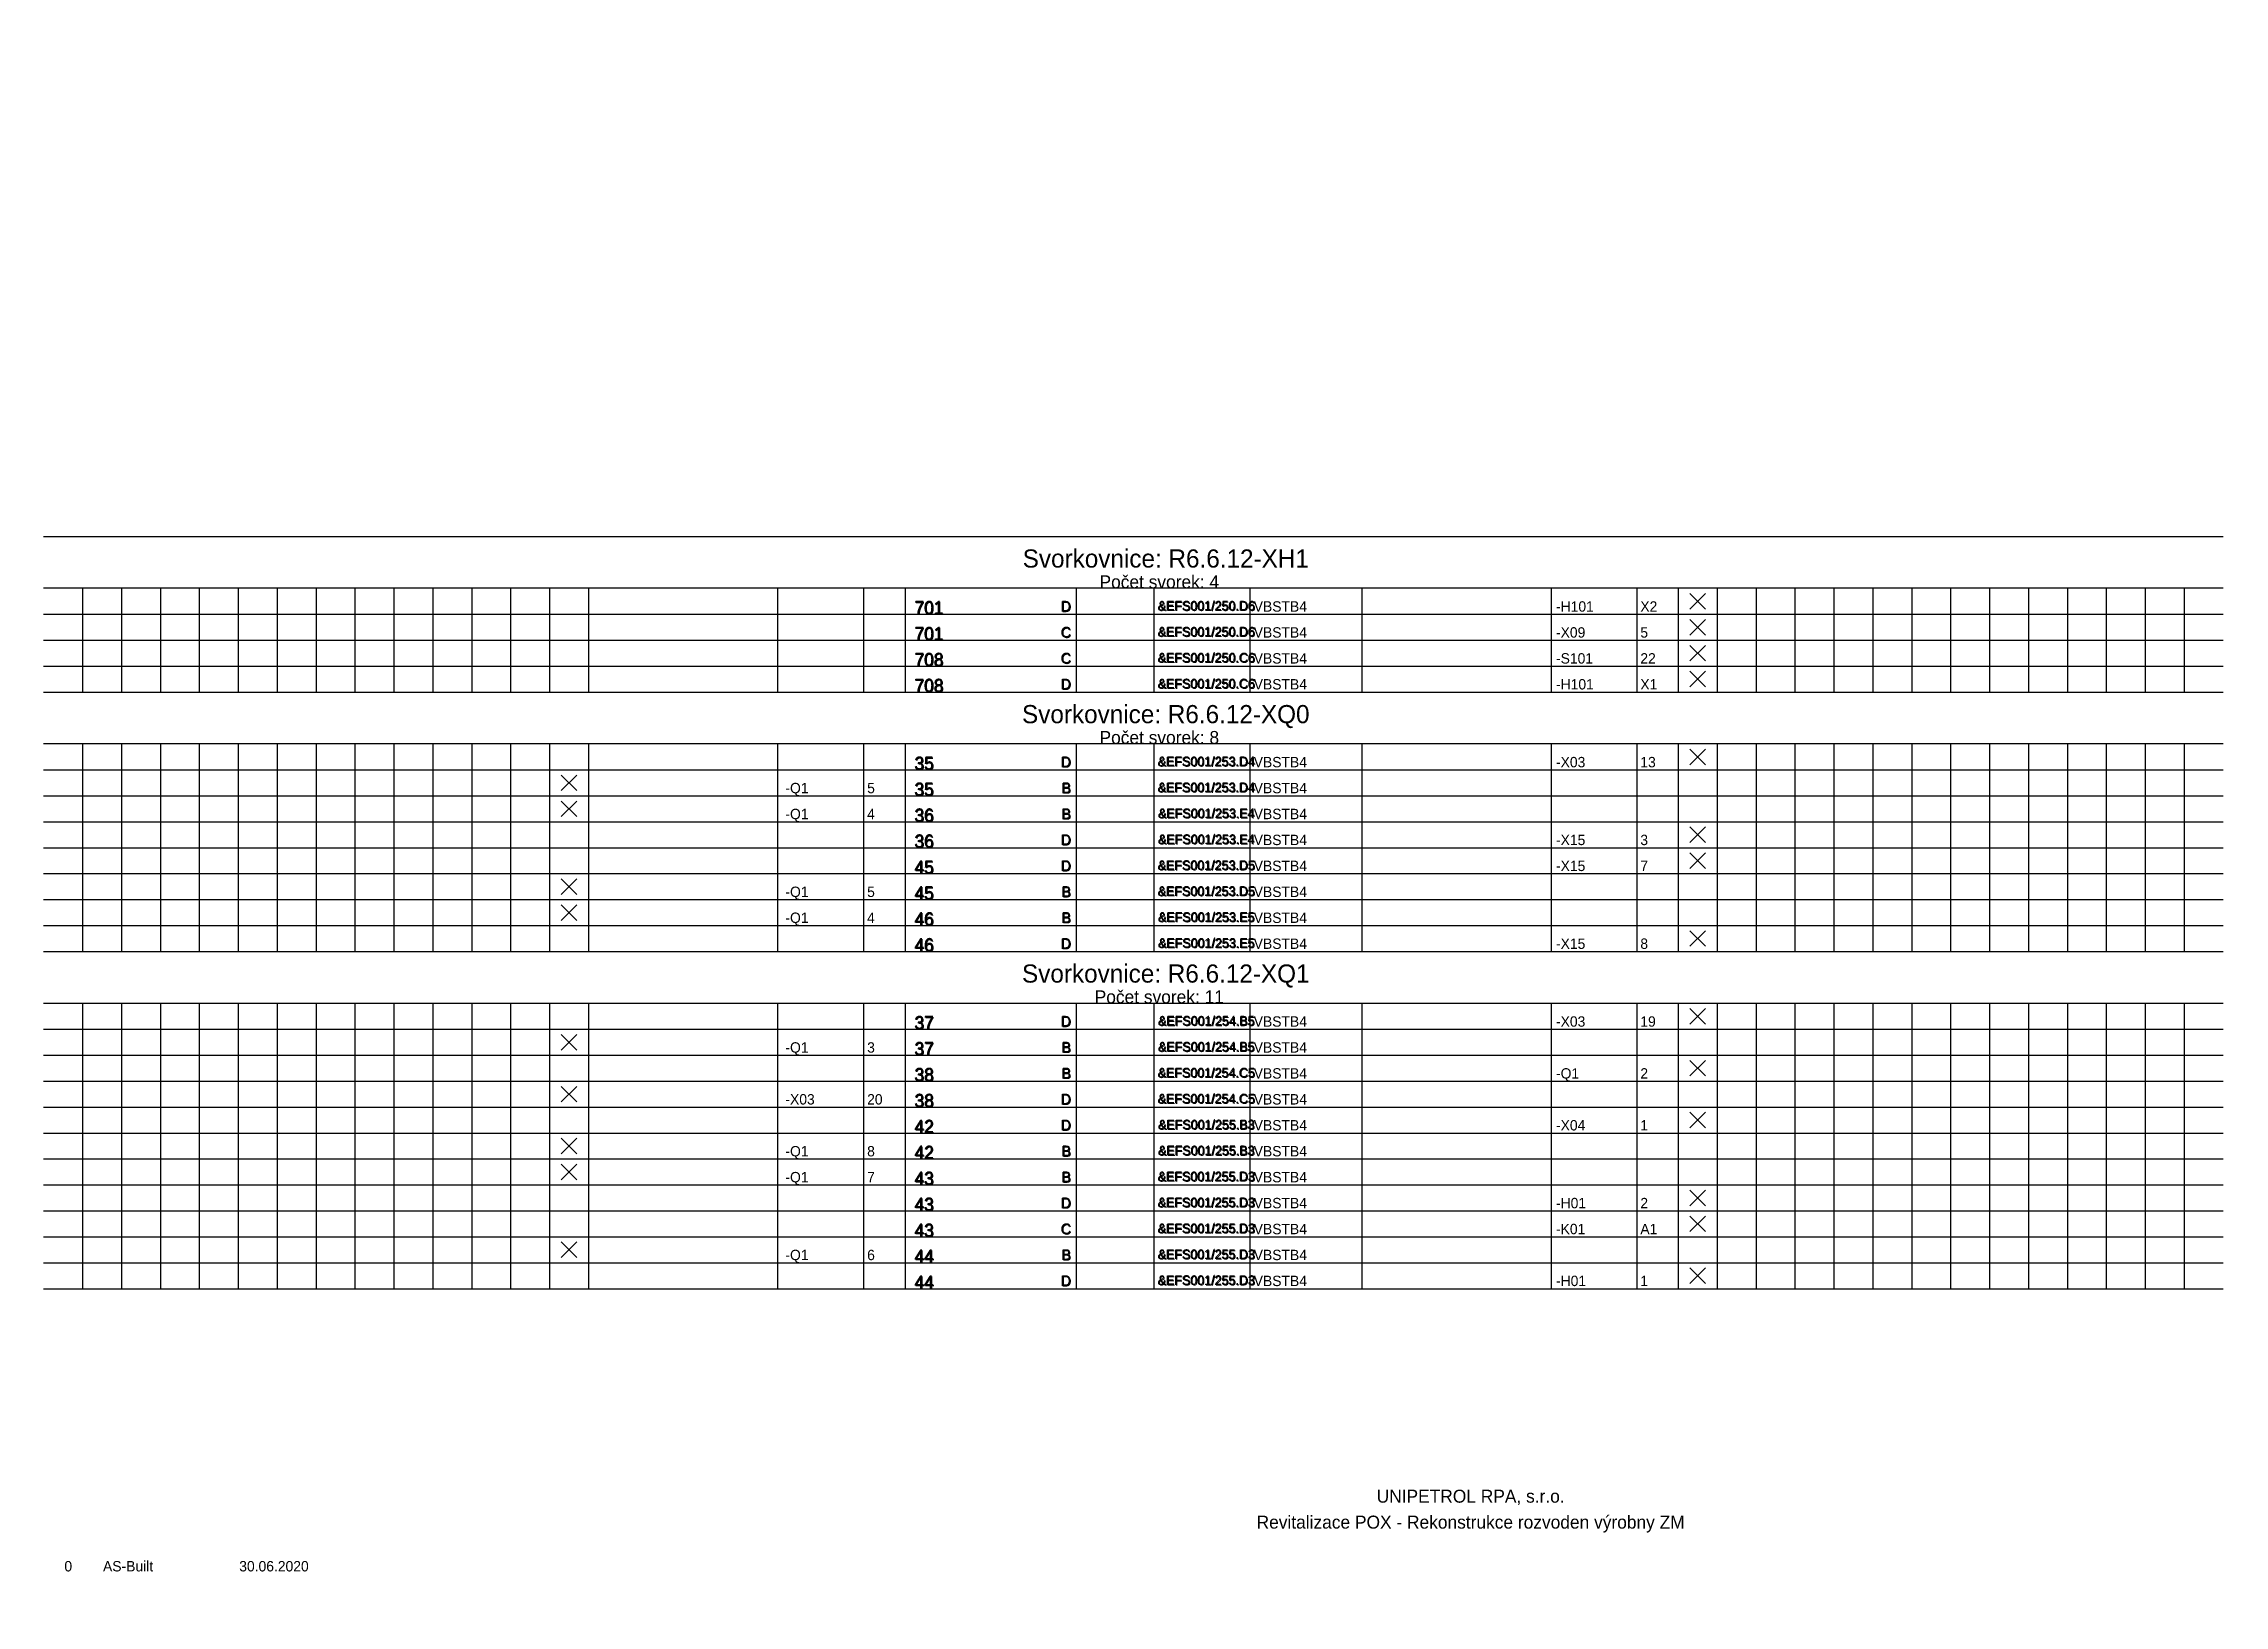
# Model space of a CAD drawing. Extents: x 0 to 420, y -1 to 300.
import ezdxf
from ezdxf.enums import TextEntityAlignment as Align

# ---------------------------------------------------------------- set-up
doc = ezdxf.new("R2010")
doc.units = 0
doc.header["$MEASUREMENT"] = 0
doc.linetypes.add('LTY1', pattern=[0])
for name, color, linetype in [('PEN1', 7, 'LTY1'), ('PEN2', 7, 'LTY1'), ('PEN4', 7, 'LTY1'), ('PEN5', 7, 'LTY1'), ('SYMBOL', 7, 'LTY1')]:
    doc.layers.add(name, color=color, linetype=linetype)
doc.styles.add('NORMSCHRIFT', font='normwin')

# ---------------------------------------------------------------- blocks, each defined once
blk = doc.blocks.new('_SS-BLOK-S')
at = {"layer": 'PEN5', "linetype": 'LTY1'}
for p, q in [((0, -5), (420, -5)), ((420, -15), (0, -15))]:
    blk.add_line(p, q, dxfattribs=at)
at = {"layer": 'PEN1', "style": 'NORMSCHRIFT', "flags": 8}
for tag in ['CODE_1', 'CODE_2', 'CODE_3', 'CODE_4']:
    blk.add_attdef(tag, text='', height=3.5, dxfattribs=at).set_placement((216.25, -11), align=Align.CENTER)
at = {"layer": 'PEN2', "style": 'NORMSCHRIFT', "flags": 8}
blk.add_attdef('CODE_307', text='', height=2.5, dxfattribs=at).set_placement((215, -15), align=Align.CENTER)
at = {"layer": 'PEN4', "style": 'NORMSCHRIFT', "flags": 9}
for tag in ['CODE_558', 'CODE_91']:
    blk.add_attdef(tag, (0, 0), '', height=3.5, dxfattribs=at)
blk = doc.blocks.new('_SS-VETA-S')
at = {"layer": 'PEN1', "linetype": 'LTY1'}
for p, q in [((7.5, 5), (7.5, 0)), ((15, 5), (15, 0)), ((22.5, 5), (22.5, 0)), ((30, 5), (30, 0)), ((37.5, 5), (37.5, 0)), ((45, 5), (45, 0)), ((52.5, 5), (52.5, 0)), ((60, 5), (60, 0)), ((67.5, 5), (67.5, 0)), ((75, 5), (75, 0)), ((82.5, 5), (82.5, 0)), ((90, 5), (90, 0)), ((97.5, 5), (97.5, 0)), ((141.5, 0), (141.5, 5)), ((158, 5), (158, 0)), ((199, 5), (199, 0)), ((214, 0), (214, 5)), ((232.5, 0), (232.5, 5)), ((290.5, 5), (290.5, 0)), ((307, 5), (307, 0)), ((322.5, 5), (322.5, 0)), ((330, 5), (330, 0)), ((337.5, 5), (337.5, 0)), ((345, 5), (345, 0)), ((352.5, 5), (352.5, 0)), ((360, 5), (360, 0)), ((367.5, 5), (367.5, 0)), ((375, 5), (375, 0)), ((382.5, 5), (382.5, 0)), ((390, 5), (390, 0)), ((390, 5), (390, 0)), ((397.5, 5), (397.5, 0)), ((405, 5), (405, 0)), ((412.5, 5), (412.5, 0)), ((0, 0), (420, 0))]:
    blk.add_line(p, q, dxfattribs=at)
at = {"layer": 'PEN5', "linetype": 'LTY1'}
for p, q in [((105, 5), (105, 0)), ((166, 5), (166, 0)), ((254, 5), (254, 0)), ((315, 5), (315, 0))]:
    blk.add_line(p, q, dxfattribs=at)
at = {"layer": 'PEN2', "style": 'NORMSCHRIFT', "flags": 8}
blk.add_attdef('CODE_21', (167.95, -0.1), '', height=2.5, dxfattribs=at)
at = {"layer": 'PEN4', "style": 'NORMSCHRIFT'}
for tag, p, height, flags in [('CODE_63', (0, 0), 3.5, 9), ('CODE_91', (0, 0), 3.5, 9), ('CODE_781', (0, 0), 3.5, 9), ('CODE_782', (0, 0), 3.5, 9), ('CODE_10003', (107.7, 0.5), 2, 8), ('CODE_10001', (107.7, 0.5), 2, 8), ('CODE_10002', (107.7, 0.5), 2, 8), ('CODE_10004', (142.95, 0.5), 2, 8), ('CODE_10021', (158.7, 0.5), 2, 8), ('CODE_41', (233.2, 0.5), 2, 8), ('CODE_11003', (255.95, 0.5), 2, 8), ('CODE_11001', (255.95, 0.5), 2, 8), ('CODE_11002', (255.95, 0.5), 2, 8), ('CODE_11004', (291.45, 0.5), 2, 8), ('CODE_11021', (307.7, 0.5), 2, 8)]:
    blk.add_attdef(tag, p, '', height=height, dxfattribs=dict(at, flags=flags))
at = {"layer": 'PEN4', "style": 'NORMSCHRIFT', "flags": 8}
blk.add_attdef('CODE_45', text='', height=2, dxfattribs=at).set_placement((198.1, 0.4), align=Align.RIGHT)
blk.add_attdef('CODE_10', text='', height=1.8, dxfattribs=at).set_placement((224.2, 0.6), align=Align.CENTER)
blk = doc.blocks.new('_SS-NEOZN-S')
at = {"layer": 'PEN2', "linetype": 'LTY1'}
for p, q in [((-4, 1), (-1, 4)), ((-4, 4), (-1, 1))]:
    blk.add_line(p, q, dxfattribs=at)
blk = doc.blocks.new('_9-REV')
at = {"layer": 'PEN4', "style": 'NORMSCHRIFT', "flags": 8}
blk.add_attdef('CODE_12778', text='', height=2, dxfattribs=at).set_placement((-0.25, 0.5), align=Align.CENTER)
at = {"layer": 'PEN4', "style": 'NORMSCHRIFT'}
for tag, p, height, flags in [('CODE_5902', (0, 0), 3.5, 9), ('CODE_12783', (6.45, 0.5), 2, 8), ('CODE_12782', (32.7, 0.5), 2, 8)]:
    blk.add_attdef(tag, p, '', height=height, dxfattribs=dict(at, flags=flags))

msp = doc.modelspace()

# ---------------------------------------------------------------- block references
at = {"layer": 'SYMBOL'}
for name, p in [('_SS-BLOK-S', (0, 210)), ('_SS-NEOZN-S', (321.25, 190)), ('_SS-NEOZN-S', (321.25, 185)), ('_SS-NEOZN-S', (321.25, 180)), ('_SS-NEOZN-S', (321.25, 175)), ('_SS-BLOK-S', (0, 180)), ('_SS-NEOZN-S', (321.25, 160)), ('_SS-NEOZN-S', (103.75, 155)), ('_SS-NEOZN-S', (103.75, 150)), ('_SS-NEOZN-S', (321.25, 145)), ('_SS-NEOZN-S', (321.25, 140)), ('_SS-NEOZN-S', (103.75, 135)), ('_SS-NEOZN-S', (103.75, 130)), ('_SS-NEOZN-S', (321.25, 125)), ('_SS-BLOK-S', (0, 130)), ('_SS-NEOZN-S', (321.25, 110)), ('_SS-NEOZN-S', (103.75, 105)), ('_SS-NEOZN-S', (321.25, 100)), ('_SS-NEOZN-S', (103.75, 95)), ('_SS-NEOZN-S', (321.25, 90)), ('_SS-NEOZN-S', (103.75, 85)), ('_SS-NEOZN-S', (103.75, 80)), ('_SS-NEOZN-S', (321.25, 75)), ('_SS-NEOZN-S', (321.25, 70)), ('_SS-NEOZN-S', (103.75, 65)), ('_SS-NEOZN-S', (321.25, 60))]:
    msp.add_blockref(name, p, dxfattribs=at)
for name, p, values in [('_SS-VETA-S', (0, 190), {'CODE_21': '701', 'CODE_45': 'D', 'CODE_10': '&EFS001/250.D6', 'CODE_11004': '-H101', 'CODE_11021': 'X2', 'CODE_41': 'VBSTB4'}), ('_SS-VETA-S', (0, 185), {'CODE_21': '701', 'CODE_45': 'C', 'CODE_10': '&EFS001/250.D6', 'CODE_11004': '-X09', 'CODE_11021': '5', 'CODE_41': 'VBSTB4'}), ('_SS-VETA-S', (0, 180), {'CODE_21': '708', 'CODE_45': 'C', 'CODE_10': '&EFS001/250.C6', 'CODE_11004': '-S101', 'CODE_11021': '22', 'CODE_41': 'VBSTB4'}), ('_SS-VETA-S', (0, 175), {'CODE_21': '708', 'CODE_45': 'D', 'CODE_10': '&EFS001/250.C6', 'CODE_11004': '-H101', 'CODE_11021': 'X1', 'CODE_41': 'VBSTB4'}), ('_SS-VETA-S', (0, 160), {'CODE_21': '35', 'CODE_45': 'D', 'CODE_10': '&EFS001/253.D4', 'CODE_11004': '-X03', 'CODE_11021': '13', 'CODE_41': 'VBSTB4'}), ('_SS-VETA-S', (0, 155), {'CODE_21': '35', 'CODE_45': 'B', 'CODE_10': '&EFS001/253.D4', 'CODE_10004': '-Q1', 'CODE_10021': '5', 'CODE_41': 'VBSTB4'}), ('_SS-VETA-S', (0, 150), {'CODE_21': '36', 'CODE_45': 'B', 'CODE_10': '&EFS001/253.E4', 'CODE_10004': '-Q1', 'CODE_10021': '4', 'CODE_41': 'VBSTB4'}), ('_SS-VETA-S', (0, 145), {'CODE_21': '36', 'CODE_45': 'D', 'CODE_10': '&EFS001/253.E4', 'CODE_11004': '-X15', 'CODE_11021': '3', 'CODE_41': 'VBSTB4'}), ('_SS-VETA-S', (0, 140), {'CODE_21': '45', 'CODE_45': 'D', 'CODE_10': '&EFS001/253.D5', 'CODE_11004': '-X15', 'CODE_11021': '7', 'CODE_41': 'VBSTB4'}), ('_SS-VETA-S', (0, 135), {'CODE_21': '45', 'CODE_45': 'B', 'CODE_10': '&EFS001/253.D5', 'CODE_10004': '-Q1', 'CODE_10021': '5', 'CODE_41': 'VBSTB4'}), ('_SS-VETA-S', (0, 130), {'CODE_21': '46', 'CODE_45': 'B', 'CODE_10': '&EFS001/253.E5', 'CODE_10004': '-Q1', 'CODE_10021': '4', 'CODE_41': 'VBSTB4'}), ('_SS-VETA-S', (0, 125), {'CODE_21': '46', 'CODE_45': 'D', 'CODE_10': '&EFS001/253.E5', 'CODE_11004': '-X15', 'CODE_11021': '8', 'CODE_41': 'VBSTB4'}), ('_SS-VETA-S', (0, 110), {'CODE_21': '37', 'CODE_45': 'D', 'CODE_10': '&EFS001/254.B5', 'CODE_11004': '-X03', 'CODE_11021': '19', 'CODE_41': 'VBSTB4'}), ('_SS-VETA-S', (0, 105), {'CODE_21': '37', 'CODE_45': 'B', 'CODE_10': '&EFS001/254.B5', 'CODE_10004': '-Q1', 'CODE_10021': '3', 'CODE_41': 'VBSTB4'}), ('_SS-VETA-S', (0, 100), {'CODE_21': '38', 'CODE_45': 'B', 'CODE_10': '&EFS001/254.C5', 'CODE_11004': '-Q1', 'CODE_11021': '2', 'CODE_41': 'VBSTB4'}), ('_SS-VETA-S', (0, 95), {'CODE_21': '38', 'CODE_45': 'D', 'CODE_10': '&EFS001/254.C5', 'CODE_10004': '-X03', 'CODE_10021': '20', 'CODE_41': 'VBSTB4'}), ('_SS-VETA-S', (0, 90), {'CODE_21': '42', 'CODE_45': 'D', 'CODE_10': '&EFS001/255.B3', 'CODE_11004': '-X04', 'CODE_11021': '1', 'CODE_41': 'VBSTB4'}), ('_SS-VETA-S', (0, 85), {'CODE_21': '42', 'CODE_45': 'B', 'CODE_10': '&EFS001/255.B3', 'CODE_10004': '-Q1', 'CODE_10021': '8', 'CODE_41': 'VBSTB4'}), ('_SS-VETA-S', (0, 80), {'CODE_21': '43', 'CODE_45': 'B', 'CODE_10': '&EFS001/255.D3', 'CODE_10004': '-Q1', 'CODE_10021': '7', 'CODE_41': 'VBSTB4'}), ('_SS-VETA-S', (0, 75), {'CODE_21': '43', 'CODE_45': 'D', 'CODE_10': '&EFS001/255.D3', 'CODE_11004': '-H01', 'CODE_11021': '2', 'CODE_41': 'VBSTB4'}), ('_SS-VETA-S', (0, 70), {'CODE_21': '43', 'CODE_45': 'C', 'CODE_10': '&EFS001/255.D3', 'CODE_11004': '-K01', 'CODE_11021': 'A1', 'CODE_41': 'VBSTB4'}), ('_SS-VETA-S', (0, 65), {'CODE_21': '44', 'CODE_45': 'B', 'CODE_10': '&EFS001/255.D3', 'CODE_10004': '-Q1', 'CODE_10021': '6', 'CODE_41': 'VBSTB4'}), ('_SS-VETA-S', (0, 60), {'CODE_21': '44', 'CODE_45': 'D', 'CODE_10': '&EFS001/255.D3', 'CODE_11004': '-H01', 'CODE_11021': '1', 'CODE_41': 'VBSTB4'}), ('_9-REV', (5, 5), {'CODE_12778': '0', 'CODE_12783': 'AS-Built', 'CODE_12782': '30.06.2020'})]:
    msp.add_blockref(name, p, dxfattribs=at).add_auto_attribs(values)

# ---------------------------------------------------------------- texts
at = {"layer": 'PEN1', "style": 'NORMSCHRIFT'}
for s, p in [('Svorkovnice: R6.6.12-XH1', (216.25, 199)), ('Svorkovnice: R6.6.12-XQ0', (216.25, 169)), ('Svorkovnice: R6.6.12-XQ1', (216.25, 119))]:
    msp.add_text(s, height=3.5, dxfattribs=at).set_placement(p, align=Align.CENTER)
at = {"layer": 'PEN2', "style": 'NORMSCHRIFT'}
for s, p in [('Počet svorek: 4', (215, 195)), ('Počet svorek: 8', (215, 165)), ('Počet svorek: 11', (215, 115)), ('UNIPETROL RPA, s.r.o.', (275, 18.75)), ('Revitalizace POX - Rekonstrukce rozvoden výrobny ZM', (275, 13.75))]:
    msp.add_text(s, height=2.5, dxfattribs=at).set_placement(p, align=Align.CENTER)
for s, p in [('701', (167.75, 190)), ('701', (167.85, 190.1)), ('701', (167.75, 185)), ('701', (167.85, 185.1)), ('708', (167.75, 180)), ('708', (167.85, 180.1)), ('708', (167.75, 175)), ('708', (167.85, 175.1)), ('35', (167.75, 160)), ('35', (167.85, 160.1)), ('35', (167.75, 155)), ('35', (167.85, 155.1)), ('36', (167.75, 150)), ('36', (167.85, 150.1)), ('36', (167.75, 145)), ('36', (167.85, 145.1)), ('45', (167.75, 140)), ('45', (167.85, 140.1)), ('45', (167.75, 135)), ('45', (167.85, 135.1)), ('46', (167.75, 130)), ('46', (167.85, 130.1)), ('46', (167.75, 125)), ('46', (167.85, 125.1)), ('37', (167.75, 110)), ('37', (167.85, 110.1)), ('37', (167.75, 105)), ('37', (167.85, 105.1)), ('38', (167.75, 100)), ('38', (167.85, 100.1)), ('38', (167.75, 95)), ('38', (167.85, 95.1)), ('42', (167.75, 90)), ('42', (167.85, 90.1)), ('42', (167.75, 85)), ('42', (167.85, 85.1)), ('43', (167.75, 80)), ('43', (167.85, 80.1)), ('43', (167.75, 75)), ('43', (167.85, 75.1)), ('43', (167.75, 70)), ('43', (167.85, 70.1)), ('44', (167.75, 65)), ('44', (167.85, 65.1)), ('44', (167.75, 60)), ('44', (167.85, 60.1))]:
    msp.add_text(s, height=2.5, dxfattribs=at).set_placement(p)
at = {"layer": 'PEN4', "style": 'NORMSCHRIFT'}
for s, p in [('D', (197.9, 190.5)), ('D', (198, 190.6)), ('C', (197.9, 185.5)), ('C', (198, 185.6)), ('C', (197.9, 180.5)), ('C', (198, 180.6)), ('D', (197.9, 175.5)), ('D', (198, 175.6)), ('D', (197.9, 160.5)), ('D', (198, 160.6)), ('B', (197.9, 155.5)), ('B', (198, 155.6)), ('B', (197.9, 150.5)), ('B', (198, 150.6)), ('D', (197.9, 145.5)), ('D', (198, 145.6)), ('D', (197.9, 140.5)), ('D', (198, 140.6)), ('B', (197.9, 135.5)), ('B', (198, 135.6)), ('B', (197.9, 130.5)), ('B', (198, 130.6)), ('D', (197.9, 125.5)), ('D', (198, 125.6)), ('D', (197.9, 110.5)), ('D', (198, 110.6)), ('B', (197.9, 105.5)), ('B', (198, 105.6)), ('B', (197.9, 100.5)), ('B', (198, 100.6)), ('D', (197.9, 95.5)), ('D', (198, 95.6)), ('D', (197.9, 90.5)), ('D', (198, 90.6)), ('B', (197.9, 85.5)), ('B', (198, 85.6)), ('B', (197.9, 80.5)), ('B', (198, 80.6)), ('D', (197.9, 75.5)), ('D', (198, 75.6)), ('C', (197.9, 70.5)), ('C', (198, 70.6)), ('B', (197.9, 65.5)), ('B', (198, 65.6)), ('D', (197.9, 60.5)), ('D', (198, 60.6))]:
    msp.add_text(s, height=2, dxfattribs=at).set_placement(p, align=Align.RIGHT)
for s, p in [('&EFS001/250.D6', (224, 190.7)), ('&EFS001/250.D6', (224.1, 190.8)), ('&EFS001/250.D6', (224, 185.7)), ('&EFS001/250.D6', (224.1, 185.8)), ('&EFS001/250.C6', (224, 180.7)), ('&EFS001/250.C6', (224.1, 180.8)), ('&EFS001/250.C6', (224, 175.7)), ('&EFS001/250.C6', (224.1, 175.8)), ('&EFS001/253.D4', (224, 160.7)), ('&EFS001/253.D4', (224.1, 160.8)), ('&EFS001/253.D4', (224, 155.7)), ('&EFS001/253.D4', (224.1, 155.8)), ('&EFS001/253.E4', (224, 150.7)), ('&EFS001/253.E4', (224.1, 150.8)), ('&EFS001/253.E4', (224, 145.7)), ('&EFS001/253.E4', (224.1, 145.8)), ('&EFS001/253.D5', (224, 140.7)), ('&EFS001/253.D5', (224.1, 140.8)), ('&EFS001/253.D5', (224, 135.7)), ('&EFS001/253.D5', (224.1, 135.8)), ('&EFS001/253.E5', (224, 130.7)), ('&EFS001/253.E5', (224.1, 130.8)), ('&EFS001/253.E5', (224, 125.7)), ('&EFS001/253.E5', (224.1, 125.8)), ('&EFS001/254.B5', (224, 110.7)), ('&EFS001/254.B5', (224.1, 110.8)), ('&EFS001/254.B5', (224, 105.7)), ('&EFS001/254.B5', (224.1, 105.8)), ('&EFS001/254.C5', (224, 100.7)), ('&EFS001/254.C5', (224.1, 100.8)), ('&EFS001/254.C5', (224, 95.7)), ('&EFS001/254.C5', (224.1, 95.8)), ('&EFS001/255.B3', (224, 90.7)), ('&EFS001/255.B3', (224.1, 90.8)), ('&EFS001/255.B3', (224, 85.7)), ('&EFS001/255.B3', (224.1, 85.8)), ('&EFS001/255.D3', (224, 80.7)), ('&EFS001/255.D3', (224.1, 80.8)), ('&EFS001/255.D3', (224, 75.7)), ('&EFS001/255.D3', (224.1, 75.8)), ('&EFS001/255.D3', (224, 70.7)), ('&EFS001/255.D3', (224.1, 70.8)), ('&EFS001/255.D3', (224, 65.7)), ('&EFS001/255.D3', (224.1, 65.8)), ('&EFS001/255.D3', (224, 60.7)), ('&EFS001/255.D3', (224.1, 60.8))]:
    msp.add_text(s, height=1.8, dxfattribs=at).set_placement(p, align=Align.CENTER)

doc.saveas('drawing.dxf')
